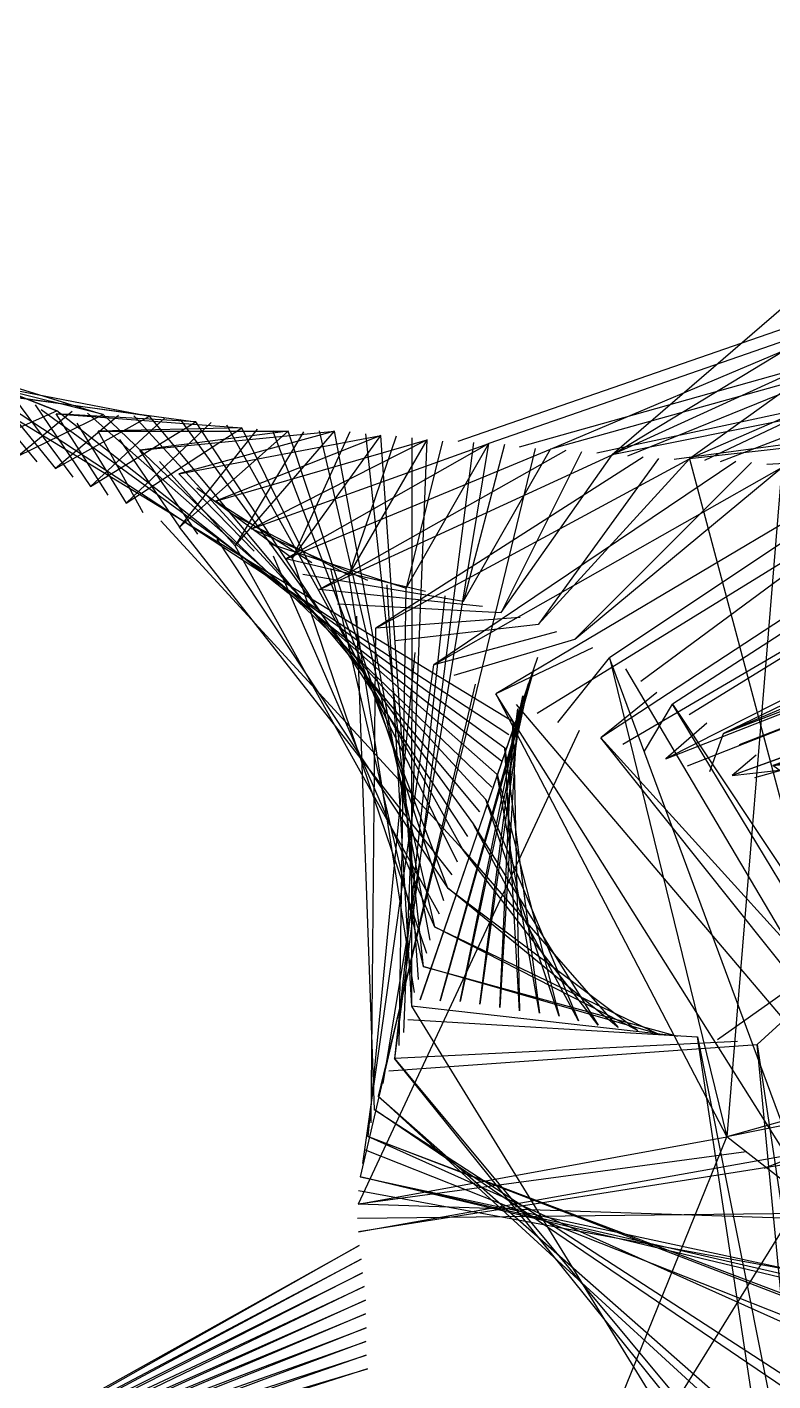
# Model space of a CAD drawing. Header units: metres. Extents: x -465 to 475, y -409 to 494.
# Drawn here: x -359.1 to -289.7, y 69.3 to 195.2 of the extents above; entities that cross this region are included whole.
import ezdxf

# ---------------------------------------------------------------- set-up
doc = ezdxf.new("R2010")
doc.units = ezdxf.units.M

msp = doc.modelspace()

# ---------------------------------------------------------------- linework, layer by layer
for p, q in [((-258.56, 195.2, -606.22), (-304.66, 155.41, -606.22)), ((-304.66, 155.41, -606.22), (-255.26, 185.41, -606.22)), ((-255.26, 185.41, -606.22), (-297.47, 155.04, -606.22)), ((-310.4, 155.93, -606.22), (-244.91, 183.69, -606.22)), ((-245.06, 182.68, -606.22), (-304.66, 155.41, -606.22)), ((-303.22, 155.33, -606.22), (-245.57, 178.65, -606.22)), ((-245.61, 177.63, -606.22), (-297.47, 155.04, -606.22)), ((-296.04, 154.93, -606.22), (-252.54, 175.43, -606.22)), ((-319.01, 156.68, -606.22), (-267.17, 174.64, -606.22)), ((-266.31, 173.79, -606.22), (-316.14, 156.47, -606.22)), ((-294.6, 154.81, -606.22), (-245.76, 173.57, -606.22)), ((-313.28, 156.17, -606.22), (-262.99, 170.29, -606.22)), ((-262.19, 169.38, -606.22), (-310.4, 155.93, -606.22)), ((-372.07, 165.7, -606.22), (-356.34, 159.51, -606.22)), ((-306.09, 155.6, -606.22), (-259.02, 165.74, -606.22)), ((-368.11, 164.15, -606.22), (-352.03, 159.18, -606.22)), ((-356.34, 159.51, -606.22), (-368.11, 164.15, -606.22)), ((-258.37, 164.73, -606.22), (-304.66, 155.41, -606.22)), ((-364.33, 162.23, -606.22), (-347.71, 159.02, -606.22)), ((-352.03, 159.18, -606.22), (-364.33, 162.23, -606.22)), ((-358.16, 154.75, -606.22), (-364.33, 162.23, -606.22)), ((-362.37, 161.41, -606.22), (-356.45, 154.13, -606.22)), ((-362.09, 159.92, -606.22), (-313.88, 130.6, -606.22)), ((-360.34, 160.78, -606.22), (-343.41, 158.5, -606.22)), ((-347.71, 159.02, -606.22), (-360.34, 160.78, -606.22)), ((-354.8, 153.34, -606.22), (-360.34, 160.78, -606.22)), ((-358.34, 160.07, -606.22), (-353.19, 152.48, -606.22)), ((-298.91, 155.01, -606.22), (-255.44, 160.9, -606.22)), ((-363.38, 156.4, -606.22), (-356.34, 159.51, -606.22)), ((-314.28, 129.38, -606.22), (-360.65, 159.79, -606.22)), ((-354.9, 159.45, -606.22), (-359.89, 155.33, -606.22)), ((-359.89, 155.33, -606.22), (-352.03, 159.18, -606.22)), ((-357.77, 159.62, -606.22), (-314.64, 128.15, -606.22)), ((-350.59, 159.06, -606.22), (-356.45, 154.13, -606.22)), ((-356.45, 154.13, -606.22), (-347.71, 159.02, -606.22)), ((-356.4, 159.23, -606.22), (-339.13, 157.93, -606.22)), ((-343.41, 158.5, -606.22), (-356.4, 159.23, -606.22)), ((-351.56, 151.67, -606.22), (-356.4, 159.23, -606.22)), ((-314.97, 126.91, -606.22), (-356.34, 159.51, -606.22)), ((-353.46, 159.29, -606.22), (-315.38, 125.7, -606.22)), ((-346.27, 158.87, -606.22), (-353.19, 152.48, -606.22)), ((-315.85, 124.51, -606.22), (-352.03, 159.18, -606.22)), ((-349.15, 159.04, -606.22), (-316.41, 123.36, -606.22)), ((-316.99, 122.22, -606.22), (-347.71, 159.02, -606.22)), ((-344.84, 158.71, -606.22), (-317.59, 121.09, -606.22)), ((-254.77, 159.89, -606.22), (-297.47, 155.04, -606.22)), ((-354.46, 158.37, -606.22), (-349.89, 150.93, -606.22)), ((-353.19, 152.48, -606.22), (-343.41, 158.5, -606.22)), ((-339.13, 157.93, -606.22), (-352.47, 157.63, -606.22)), ((-352.47, 157.63, -606.22), (-334.82, 157.62, -606.22)), ((-348.31, 150.02, -606.22), (-352.47, 157.63, -606.22)), ((-341.97, 158.42, -606.22), (-349.89, 150.93, -606.22)), ((-349.89, 150.93, -606.22), (-339.13, 157.93, -606.22)), ((-348.62, 155.85, -606.22), (-330.5, 157.62, -606.22)), ((-334.82, 157.62, -606.22), (-348.62, 155.85, -606.22)), ((-330.5, 157.62, -606.22), (-344.99, 153.65, -606.22)), ((-337.7, 157.79, -606.22), (-344.92, 148.68, -606.22)), ((-344.92, 148.68, -606.22), (-334.82, 157.62, -606.22)), ((-318.11, 119.92, -606.22), (-343.41, 158.5, -606.22)), ((-340.55, 158.2, -606.22), (-318.6, 118.73, -606.22)), ((-339.73, 146.95, -606.22), (-330.5, 157.62, -606.22)), ((-333.38, 157.56, -606.22), (-339.73, 146.95, -606.22)), ((-319.07, 117.54, -606.22), (-339.13, 157.93, -606.22)), ((-336.26, 157.67, -606.22), (-320, 115.16, -606.22)), ((-320.34, 113.93, -606.22), (-334.82, 157.62, -606.22)), ((-329.06, 157.54, -606.22), (-334.39, 145.79, -606.22)), ((-331.94, 157.64, -606.22), (-321.19, 111.51, -606.22)), ((-321.59, 110.29, -606.22), (-330.5, 157.62, -606.22)), ((-350.5, 156.83, -606.22), (-344.92, 148.68, -606.22)), ((-344.99, 153.65, -606.22), (-326.2, 157.22, -606.22)), ((-326.2, 157.22, -606.22), (-341.58, 151.12, -606.22)), ((-341.58, 151.12, -606.22), (-321.89, 156.82, -606.22)), ((-321.89, 156.82, -606.22), (-338.23, 148.52, -606.22)), ((-338.23, 148.52, -606.22), (-316.14, 156.47, -606.22)), ((-316.14, 156.47, -606.22), (-335.02, 145.75, -606.22)), ((-334.39, 145.79, -606.22), (-326.2, 157.22, -606.22)), ((-324.76, 157.15, -606.22), (-329.15, 144.22, -606.22)), ((-329.15, 144.22, -606.22), (-321.89, 156.82, -606.22)), ((-327.63, 157.36, -606.22), (-322.25, 107.82, -606.22)), ((-322.7, 106.62, -606.22), (-326.2, 157.22, -606.22)), ((-325.98, 96.95, -606.22), (-316.14, 156.47, -606.22)), ((-317.58, 156.57, -606.22), (-324.92, 99.28, -606.22)), ((-324.04, 101.68, -606.22), (-321.89, 156.82, -606.22)), ((-320.46, 156.69, -606.22), (-323.82, 143.01, -606.22)), ((-323.82, 143.01, -606.22), (-316.14, 156.47, -606.22)), ((-323.32, 157, -606.22), (-323.35, 104.15, -606.22)), ((-314.7, 156.38, -606.22), (-318.49, 141.8, -606.22)), ((-290.29, 154.54, -606.22), (-252.75, 156.89, -606.22)), ((-343.21, 148.05, -606.22), (-348.62, 155.85, -606.22)), ((-335.02, 145.75, -606.22), (-310.4, 155.93, -606.22)), ((-308.97, 155.82, -606.22), (-331.88, 142.89, -606.22)), ((-331.88, 142.89, -606.22), (-304.66, 155.41, -606.22)), ((-301.79, 155.19, -606.22), (-326.64, 139.29, -606.22)), ((-326.64, 139.29, -606.22), (-297.47, 155.04, -606.22)), ((-311.84, 155.99, -606.22), (-326.45, 95.76, -606.22)), ((-318.49, 141.8, -606.22), (-310.4, 155.93, -606.22)), ((-307.53, 155.69, -606.22), (-314.99, 140.76, -606.22)), ((-314.99, 140.76, -606.22), (-304.66, 155.41, -606.22)), ((-300.35, 155.08, -606.22), (-311.52, 139.67, -606.22)), ((-311.52, 139.67, -606.22), (-297.47, 155.04, -606.22)), ((-297.47, 155.04, -606.22), (-276.73, 77.2, -606.22)), ((-346.77, 154.81, -606.22), (-339.73, 146.95, -606.22)), ((-337.97, 146.46, -606.22), (-344.99, 153.65, -606.22)), ((-293.16, 154.81, -606.22), (-321.26, 135.89, -606.22)), ((-321.26, 135.89, -606.22), (-288.88, 154.23, -606.22)), ((-291.72, 154.71, -606.22), (-308.14, 138.27, -606.22)), ((-308.14, 138.27, -606.22), (-288.88, 154.23, -606.22)), ((-288.88, 154.23, -606.22), (-294, 92, -606.22)), ((-343.31, 152.36, -606.22), (-334.39, 145.79, -606.22)), ((-281.76, 153.18, -606.22), (-315.5, 133.19, -606.22)), ((-311.66, 131.39, -606.22), (-277.5, 152.45, -606.22)), ((-280.35, 152.92, -606.22), (-304.93, 136.55, -606.22)), ((-302.01, 134.37, -606.22), (-277.5, 152.45, -606.22)), ((-332.62, 145.37, -606.22), (-341.58, 151.12, -606.22)), ((-271.89, 151.25, -606.22), (-305.72, 129.11, -606.22)), ((-241.99, 151.73, -606.22), (-294.31, 129.51, -606.22)), ((-270.57, 150.68, -606.22), (-299.06, 132.22, -606.22)), ((-346.65, 149.27, -606.22), (-318.6, 118.73, -606.22)), ((-319.56, 116.36, -606.22), (-344.92, 148.68, -606.22)), ((-339.9, 149.83, -606.22), (-329.15, 144.22, -606.22)), ((-303.68, 128.51, -606.22), (-267.97, 149.44, -606.22)), ((-297.65, 126.5, -606.22), (-240.76, 148.94, -606.22)), ((-297.51, 131.27, -606.22), (-267.97, 149.44, -606.22)), ((-292.81, 128.48, -606.22), (-240.76, 148.94, -606.22)), ((-341.45, 147.56, -606.22), (-320, 115.16, -606.22)), ((-327.4, 143.72, -606.22), (-338.23, 148.52, -606.22)), ((-320.74, 112.71, -606.22), (-339.73, 146.95, -606.22)), ((-336.58, 147.18, -606.22), (-323.82, 143.01, -606.22)), ((-261.41, 146.54, -606.22), (-299.67, 127.13, -606.22)), ((-336.2, 146.03, -606.22), (-321.19, 111.51, -606.22)), ((-322.03, 142.69, -606.22), (-335.02, 145.75, -606.22)), ((-321.91, 109.05, -606.22), (-334.39, 145.79, -606.22)), ((-330.87, 144.84, -606.22), (-322.25, 107.82, -606.22)), ((-260.05, 146.04, -606.22), (-294.31, 129.51, -606.22)), ((-238.8, 145.38, -606.22), (-293.5, 125.58, -606.22)), ((-333.45, 144.32, -606.22), (-318.49, 141.8, -606.22)), ((-323.07, 105.4, -606.22), (-329.15, 144.22, -606.22)), ((-299.67, 127.13, -606.22), (-256.12, 144.24, -606.22)), ((-294.31, 129.51, -606.22), (-256.12, 144.24, -606.22)), ((-238.26, 144.51, -606.22), (-289.73, 126.52, -606.22)), ((-316.74, 141.3, -606.22), (-331.88, 142.89, -606.22)), ((-325.62, 143.32, -606.22), (-323.35, 104.15, -606.22)), ((-320.24, 142.31, -606.22), (-324.92, 99.28, -606.22)), ((-324.47, 100.48, -606.22), (-323.82, 143.01, -606.22)), ((-330.23, 141.56, -606.22), (-314.99, 140.76, -606.22)), ((-328.45, 140.4, -606.22), (-326.8, 94.52, -606.22)), ((-313.23, 140.29, -606.22), (-326.64, 139.29, -606.22)), ((-251.38, 141.01, -606.22), (-293.5, 125.58, -606.22)), ((-250.25, 140.1, -606.22), (-289.73, 126.52, -606.22)), ((-327.08, 93.28, -606.22), (-326.64, 139.29, -606.22)), ((-324.85, 138.16, -606.22), (-311.52, 139.67, -606.22)), ((-309.84, 138.95, -606.22), (-321.26, 135.89, -606.22)), ((-319.38, 134.91, -606.22), (-308.14, 138.27, -606.22)), ((-306.51, 137.46, -606.22), (-315.5, 133.19, -606.22)), ((-291.39, 125.42, -606.22), (-246.62, 137.77, -606.22)), ((-323.04, 137.04, -606.22), (-327.39, 92.03, -606.22)), ((-311.63, 136.58, -606.22), (-322.54, 104.74, -606.22)), ((-309.72, 130.52, -606.22), (-304.93, 136.55, -606.22)), ((-304.93, 136.55, -606.22), (-294, 92, -606.22)), ((-285.59, 84.34, -606.22), (-304.93, 136.55, -606.22)), ((-327.87, 89.52, -606.22), (-321.26, 135.89, -606.22)), ((-322.54, 104.74, -606.22), (-311.99, 135.35, -606.22)), ((-311.99, 135.35, -606.22), (-320.68, 104.65, -606.22)), ((-303.42, 135.52, -606.22), (-273.58, 85.04, -606.22)), ((-241.86, 135.62, -606.22), (-289.73, 126.52, -606.22)), ((-317.42, 134.1, -606.22), (-328.12, 88.26, -606.22)), ((-320.68, 104.65, -606.22), (-312.46, 134.16, -606.22)), ((-312.46, 134.16, -606.22), (-318.82, 104.57, -606.22)), ((-318.82, 104.57, -606.22), (-312.98, 132.99, -606.22)), ((-312.98, 132.99, -606.22), (-316.97, 104.33, -606.22)), ((-315.5, 133.19, -606.22), (-294, 92, -606.22)), ((-283.82, 82.91, -606.22), (-315.5, 133.19, -606.22)), ((-313.61, 132.21, -606.22), (-273.58, 85.04, -606.22)), ((-300.52, 133.32, -606.22), (-305.72, 129.11, -606.22)), ((-301.66, 127.86, -606.22), (-299.06, 132.22, -606.22)), ((-299.06, 132.22, -606.22), (-273, 93, -606.22)), ((-273.28, 89.59, -606.22), (-299.06, 132.22, -606.22)), ((-316.97, 104.33, -606.22), (-313.45, 131.8, -606.22)), ((-313.45, 131.8, -606.22), (-315.13, 104.01, -606.22)), ((-293.5, 125.58, -606.22), (-240.63, 131.67, -606.22)), ((-289.73, 126.52, -606.22), (-240.63, 131.67, -606.22)), ((-307.73, 129.79, -606.22), (-328.3, 85.71, -606.22)), ((-315.13, 104.01, -606.22), (-313.88, 130.6, -606.22)), ((-313.88, 130.6, -606.22), (-313.29, 103.71, -606.22)), ((-295.87, 130.46, -606.22), (-299.67, 127.13, -606.22)), ((-305.72, 129.11, -606.22), (-273, 93, -606.22)), ((-273.32, 88.45, -606.22), (-305.72, 129.11, -606.22)), ((-295.59, 125.95, -606.22), (-294.31, 129.51, -606.22)), ((-314.64, 128.15, -606.22), (-311.44, 103.49, -606.22)), ((-313.29, 103.71, -606.22), (-314.64, 128.15, -606.22)), ((-291.28, 127.48, -606.22), (-293.5, 125.58, -606.22)), ((-287.21, 124.69, -606.22), (-289.73, 126.52, -606.22)), ((-315.38, 125.7, -606.22), (-309.6, 103.21, -606.22)), ((-311.44, 103.49, -606.22), (-315.38, 125.7, -606.22)), ((-316.41, 123.36, -606.22), (-307.79, 102.76, -606.22)), ((-309.6, 103.21, -606.22), (-316.41, 123.36, -606.22)), ((-317.59, 121.09, -606.22), (-305.96, 102.38, -606.22)), ((-307.79, 102.76, -606.22), (-317.59, 121.09, -606.22)), ((-318.6, 118.73, -606.22), (-304.12, 102.15, -606.22)), ((-305.96, 102.38, -606.22), (-318.6, 118.73, -606.22)), ((-320, 115.16, -606.22), (-302.27, 101.88, -606.22)), ((-304.12, 102.15, -606.22), (-320, 115.16, -606.22)), ((-294.87, 101.04, -606.22), (-276.69, 113.89, -606.22)), ((-276.69, 113.89, -606.22), (-291.17, 100.58, -606.22)), ((-321.19, 111.51, -606.22), (-300.43, 101.58, -606.22)), ((-302.27, 101.88, -606.22), (-321.19, 111.51, -606.22)), ((-322.25, 107.82, -606.22), (-298.58, 101.35, -606.22)), ((-300.43, 101.58, -606.22), (-322.25, 107.82, -606.22)), ((-323.35, 104.15, -606.22), (-289.23, 48.77, -606.22)), ((-298.58, 101.35, -606.22), (-323.35, 104.15, -606.22)), ((-323.69, 102.91, -606.22), (-296.72, 101.28, -606.22)), ((-293.02, 100.84, -606.22), (-324.92, 99.28, -606.22)), ((-296.72, 101.28, -606.22), (-287.31, 54.13, -606.22)), ((-288.92, 49.87, -606.22), (-296.72, 101.28, -606.22)), ((-325.44, 98.11, -606.22), (-291.17, 100.58, -606.22)), ((-291.17, 100.58, -606.22), (-285.04, 59.36, -606.22)), ((-286.84, 55.17, -606.22), (-291.17, 100.58, -606.22)), ((-324.92, 99.28, -606.22), (-287.31, 54.13, -606.22)), ((-287.67, 53.05, -606.22), (-324.92, 99.28, -606.22)), ((-270.8, 98.45, -606.22), (-294, 92, -606.22)), ((-326.45, 95.76, -606.22), (-285.04, 59.36, -606.22)), ((-285.54, 58.33, -606.22), (-326.45, 95.76, -606.22)), ((-271.32, 96.53, -606.22), (-294, 92, -606.22)), ((-290.53, 89.06, -606.22), (-271.32, 96.53, -606.22)), ((-326.8, 94.52, -606.22), (-282.05, 65.51, -606.22)), ((-282.55, 64.48, -606.22), (-326.8, 94.52, -606.22)), ((-328.3, 85.71, -606.22), (-294, 92, -606.22)), ((-328.28, 83.15, -606.22), (-273, 93, -606.22)), ((-327.39, 92.03, -606.22), (-266.07, 68.77, -606.22)), ((-279.02, 70.31, -606.22), (-327.39, 92.03, -606.22)), ((-264.08, 67.66, -606.22), (-327.39, 92.03, -606.22)), ((-313.83, 43.03, -606.22), (-294, 92, -606.22)), ((-275.23, 77.26, -606.22), (-294, 92, -606.22)), ((-273.1, 91.86, -606.22), (-328.28, 83.15, -606.22)), ((-327.65, 90.78, -606.22), (-278.38, 71.26, -606.22)), ((-292.2, 90.6, -606.22), (-328.3, 85.71, -606.22)), ((-328.12, 88.26, -606.22), (-276.73, 77.2, -606.22)), ((-275.54, 76.16, -606.22), (-328.12, 88.26, -606.22)), ((-275.13, 75.58, -606.22), (-328.12, 88.26, -606.22)), ((-328.27, 86.99, -606.22), (-275.23, 77.26, -606.22)), ((-273.68, 83.91, -606.22), (-328.3, 85.71, -606.22)), ((-287.27, 85.88, -606.22), (-313.83, 43.03, -606.22)), ((-328.35, 84.43, -606.22), (-273.58, 85.04, -606.22)), ((-365.85, 60.91, -606.22), (-328.21, 81.88, -606.22)), ((-328.21, 81.88, -606.22), (-364.51, 61.38, -606.22)), ((-364.51, 61.38, -606.22), (-328.02, 80.61, -606.22)), ((-328.02, 80.61, -606.22), (-363.16, 61.79, -606.22)), ((-363.16, 61.79, -606.22), (-327.9, 79.33, -606.22)), ((-327.9, 79.33, -606.22), (-361.77, 62.12, -606.22)), ((-361.77, 62.12, -606.22), (-327.75, 78.06, -606.22)), ((-327.75, 78.06, -606.22), (-360.37, 62.34, -606.22)), ((-360.37, 62.34, -606.22), (-327.62, 76.79, -606.22)), ((-327.62, 76.79, -606.22), (-358.98, 62.61, -606.22)), ((-358.98, 62.61, -606.22), (-327.61, 75.51, -606.22)), ((-327.61, 75.51, -606.22), (-357.58, 62.82, -606.22)), ((-357.58, 62.82, -606.22), (-327.54, 74.23, -606.22)), ((-327.54, 74.23, -606.22), (-356.16, 62.91, -606.22)), ((-356.16, 62.91, -606.22), (-327.58, 72.95, -606.22)), ((-327.58, 72.95, -606.22), (-354.74, 62.86, -606.22)), ((-354.74, 62.86, -606.22), (-327.55, 71.67, -606.22)), ((-327.55, 71.67, -606.22), (-353.33, 62.72, -606.22)), ((-353.33, 62.72, -606.22), (-327.43, 70.4, -606.22)), ((-327.43, 70.4, -606.22), (-351.91, 62.62, -606.22))]:
    msp.add_line(p, q)

doc.saveas('drawing.dxf')
